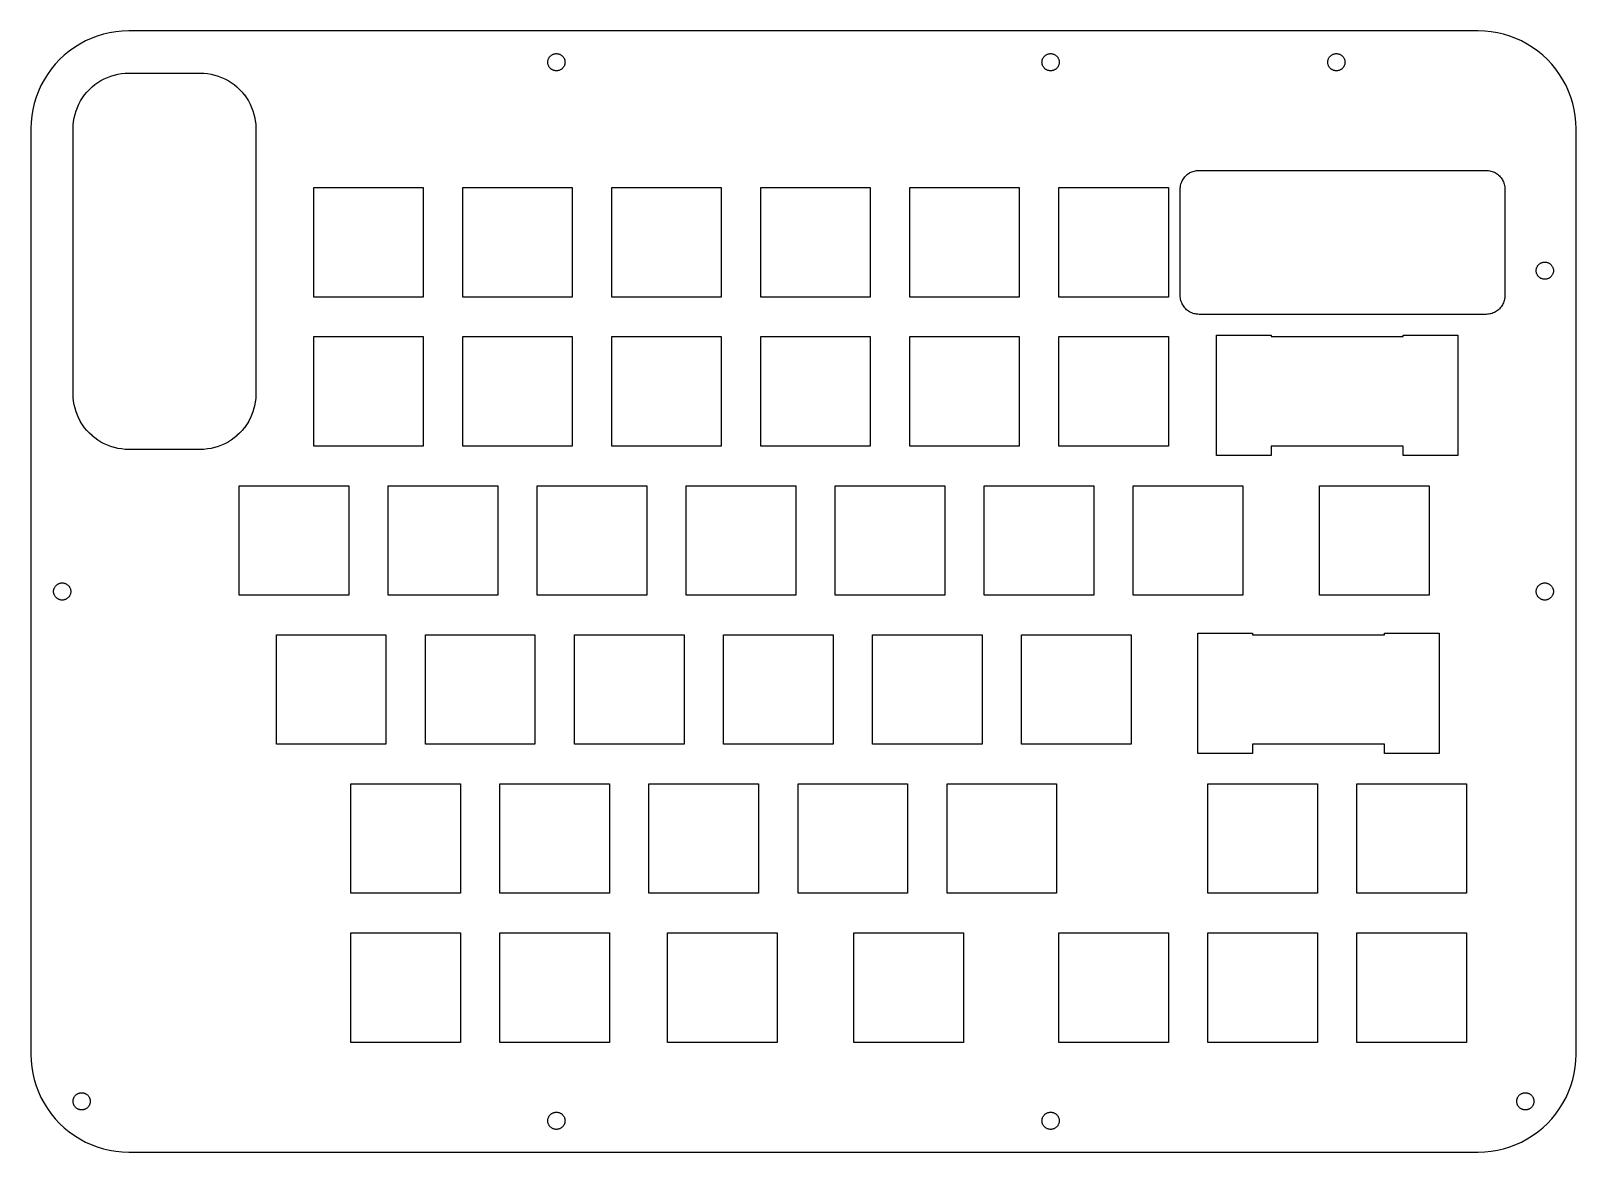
# Model space of a CAD drawing. Header units: millimetres. Extents: x -12 to 186, y -126 to 18.
import ezdxf

# ---------------------------------------------------------------- set-up
doc = ezdxf.new("R2010")
doc.units = ezdxf.units.MM

msp = doc.modelspace()

# ---------------------------------------------------------------- linework, layer by layer
at = {"layer": 'CUT'}
for points in [[(174.3425, -125.7732), (175.1566, -125.6931), (175.9636, -125.5598), (176.7602, -125.3741), (177.543, -125.1366), (178.3085, -124.8485), (179.0536, -124.5109), (179.775, -124.1253), (180.4696, -123.6934), (181.1345, -123.2169), (181.7668, -122.698), (182.3638, -122.1388), (182.923, -121.5418), (183.4419, -120.9095), (183.9184, -120.2446), (184.3503, -119.55), (184.7359, -118.8286), (185.0735, -118.0835), (185.3616, -117.318), (185.5991, -116.5352), (185.7848, -115.7386), (185.9181, -114.9316), (185.9982, -114.1175), (186.025, -113.3), (186.025, 5), (185.9982, 5.8175), (185.9181, 6.6316), (185.7848, 7.4386), (185.5991, 8.2352), (185.3616, 9.018), (185.0735, 9.7835), (184.7359, 10.5286), (184.3503, 11.25), (183.9184, 11.9446), (183.4419, 12.6095), (182.923, 13.2418), (182.3638, 13.8388), (181.7668, 14.398), (181.1345, 14.9169), (180.4696, 15.3934), (179.775, 15.8253), (179.0536, 16.2109), (178.3085, 16.5485), (177.543, 16.8366), (176.7602, 17.0741), (175.9636, 17.2598), (175.1566, 17.3931), (174.3425, 17.4732), (173.525, 17.5), (1, 17.5), (0.1825, 17.4732), (-0.6316, 17.3931), (-1.4386, 17.2598), (-2.2352, 17.0741), (-3.018, 16.8366), (-3.7835, 16.5485), (-4.5286, 16.2109), (-5.25, 15.8253), (-5.9446, 15.3934), (-6.6095, 14.9169), (-7.2418, 14.398), (-7.8388, 13.8388), (-8.398, 13.2418), (-8.9169, 12.6095), (-9.3934, 11.9446), (-9.8253, 11.25), (-10.2109, 10.5286), (-10.5485, 9.7835), (-10.8366, 9.018), (-11.0741, 8.2352), (-11.2598, 7.4386), (-11.3931, 6.6316), (-11.4732, 5.8175), (-11.5, 5), (-11.5, -113.3), (-11.4732, -114.1175), (-11.3931, -114.9316), (-11.2598, -115.7386), (-11.0741, -116.5352), (-10.8366, -117.318), (-10.5485, -118.0835), (-10.2109, -118.8286), (-9.8253, -119.55), (-9.3934, -120.2446), (-8.9169, -120.9095), (-8.398, -121.5418), (-7.8388, -122.1388), (-7.2418, -122.698), (-6.6095, -123.2169), (-5.9446, -123.6934), (-5.25, -124.1253), (-4.5286, -124.5109), (-3.7835, -124.8485), (-3.018, -125.1366), (-2.2352, -125.3741), (-1.4386, -125.5598), (-0.6316, -125.6931), (0.1825, -125.7732), (1, -125.8), (173.525, -125.8)], [(55.6031, 12.4024), (55.5314, 12.4094), (55.4604, 12.4211), (55.3903, 12.4375), (55.3214, 12.4584), (55.254, 12.4837), (55.1885, 12.5134), (55.125, 12.5474), (55.0639, 12.5854), (55.0054, 12.6273), (54.9497, 12.673), (54.8972, 12.7222), (54.848, 12.7747), (54.8023, 12.8304), (54.7604, 12.8889), (54.7224, 12.95), (54.6884, 13.0135), (54.6587, 13.079), (54.6334, 13.1464), (54.6125, 13.2153), (54.5961, 13.2854), (54.5844, 13.3564), (54.5774, 13.4281), (54.575, 13.5), (54.5774, 13.5719), (54.5844, 13.6436), (54.5961, 13.7146), (54.6125, 13.7847), (54.6334, 13.8536), (54.6587, 13.921), (54.6884, 13.9865), (54.7224, 14.05), (54.7604, 14.1111), (54.8023, 14.1696), (54.848, 14.2253), (54.8972, 14.2778), (54.9497, 14.327), (55.0054, 14.3727), (55.0639, 14.4146), (55.125, 14.4526), (55.1885, 14.4866), (55.254, 14.5163), (55.3214, 14.5416), (55.3903, 14.5625), (55.4604, 14.5789), (55.5314, 14.5906), (55.6031, 14.5976), (55.675, 14.6), (55.7469, 14.5976), (55.8186, 14.5906), (55.8896, 14.5789), (55.9597, 14.5625), (56.0286, 14.5416), (56.096, 14.5163), (56.1615, 14.4866), (56.225, 14.4526), (56.2861, 14.4146), (56.3446, 14.3727), (56.4003, 14.327), (56.4528, 14.2778), (56.502, 14.2253), (56.5477, 14.1696), (56.5896, 14.1111), (56.6276, 14.05), (56.6616, 13.9865), (56.6913, 13.921), (56.7166, 13.8536), (56.7375, 13.7847), (56.7539, 13.7146), (56.7656, 13.6436), (56.7726, 13.5719), (56.775, 13.5), (56.7726, 13.4281), (56.7656, 13.3564), (56.7539, 13.2854), (56.7375, 13.2153), (56.7166, 13.1464), (56.6913, 13.079), (56.6616, 13.0135), (56.6276, 12.95), (56.5896, 12.8889), (56.5477, 12.8304), (56.502, 12.7747), (56.4528, 12.7222), (56.4003, 12.673), (56.3446, 12.6273), (56.2861, 12.5854), (56.225, 12.5474), (56.1615, 12.5134), (56.096, 12.4837), (56.0286, 12.4584), (55.9597, 12.4375), (55.8896, 12.4211), (55.8186, 12.4094), (55.7469, 12.4024), (55.675, 12.4)], [(118.7781, 12.4024), (118.7064, 12.4094), (118.6354, 12.4211), (118.5653, 12.4375), (118.4964, 12.4584), (118.429, 12.4837), (118.3635, 12.5134), (118.3, 12.5474), (118.2389, 12.5854), (118.1804, 12.6273), (118.1247, 12.673), (118.0722, 12.7222), (118.023, 12.7747), (117.9773, 12.8304), (117.9354, 12.8889), (117.8974, 12.95), (117.8634, 13.0135), (117.8337, 13.079), (117.8084, 13.1464), (117.7875, 13.2153), (117.7711, 13.2854), (117.7594, 13.3564), (117.7524, 13.4281), (117.75, 13.5), (117.7524, 13.5719), (117.7594, 13.6436), (117.7711, 13.7146), (117.7875, 13.7847), (117.8084, 13.8536), (117.8337, 13.921), (117.8634, 13.9865), (117.8974, 14.05), (117.9354, 14.1111), (117.9773, 14.1696), (118.023, 14.2253), (118.0722, 14.2778), (118.1247, 14.327), (118.1804, 14.3727), (118.2389, 14.4146), (118.3, 14.4526), (118.3635, 14.4866), (118.429, 14.5163), (118.4964, 14.5416), (118.5653, 14.5625), (118.6354, 14.5789), (118.7064, 14.5906), (118.7781, 14.5976), (118.85, 14.6), (118.9219, 14.5976), (118.9936, 14.5906), (119.0646, 14.5789), (119.1347, 14.5625), (119.2036, 14.5416), (119.271, 14.5163), (119.3365, 14.4866), (119.4, 14.4526), (119.4611, 14.4146), (119.5196, 14.3727), (119.5753, 14.327), (119.6278, 14.2778), (119.677, 14.2253), (119.7227, 14.1696), (119.7646, 14.1111), (119.8026, 14.05), (119.8366, 13.9865), (119.8663, 13.921), (119.8916, 13.8536), (119.9125, 13.7847), (119.9289, 13.7146), (119.9406, 13.6436), (119.9476, 13.5719), (119.95, 13.5), (119.9476, 13.4281), (119.9406, 13.3564), (119.9289, 13.2854), (119.9125, 13.2153), (119.8916, 13.1464), (119.8663, 13.079), (119.8366, 13.0135), (119.8026, 12.95), (119.7646, 12.8889), (119.7227, 12.8304), (119.677, 12.7747), (119.6278, 12.7222), (119.5753, 12.673), (119.5196, 12.6273), (119.4611, 12.5854), (119.4, 12.5474), (119.3365, 12.5134), (119.271, 12.4837), (119.2036, 12.4584), (119.1347, 12.4375), (119.0646, 12.4211), (118.9936, 12.4094), (118.9219, 12.4024), (118.85, 12.4)], [(155.3093, 12.4024), (155.2376, 12.4094), (155.1666, 12.4211), (155.0965, 12.4375), (155.0276, 12.4584), (154.9602, 12.4837), (154.8947, 12.5134), (154.8312, 12.5474), (154.7701, 12.5854), (154.7116, 12.6273), (154.6559, 12.673), (154.6034, 12.7222), (154.5542, 12.7747), (154.5085, 12.8304), (154.4666, 12.8889), (154.4286, 12.95), (154.3946, 13.0135), (154.3649, 13.079), (154.3396, 13.1464), (154.3187, 13.2153), (154.3023, 13.2854), (154.2906, 13.3564), (154.2836, 13.4281), (154.2812, 13.5), (154.2836, 13.5719), (154.2906, 13.6436), (154.3023, 13.7146), (154.3187, 13.7847), (154.3396, 13.8536), (154.3649, 13.921), (154.3946, 13.9865), (154.4286, 14.05), (154.4666, 14.1111), (154.5085, 14.1696), (154.5542, 14.2253), (154.6034, 14.2778), (154.6559, 14.327), (154.7116, 14.3727), (154.7701, 14.4146), (154.8312, 14.4526), (154.8947, 14.4866), (154.9602, 14.5163), (155.0276, 14.5416), (155.0965, 14.5625), (155.1666, 14.5789), (155.2376, 14.5906), (155.3093, 14.5976), (155.3812, 14.6), (155.4531, 14.5976), (155.5248, 14.5906), (155.5958, 14.5789), (155.6659, 14.5625), (155.7348, 14.5416), (155.8021, 14.5163), (155.8677, 14.4866), (155.9312, 14.4526), (155.9923, 14.4146), (156.0508, 14.3727), (156.1065, 14.327), (156.159, 14.2778), (156.2082, 14.2253), (156.2539, 14.1696), (156.2958, 14.1111), (156.3338, 14.05), (156.3678, 13.9865), (156.3975, 13.921), (156.4228, 13.8536), (156.4437, 13.7847), (156.4601, 13.7146), (156.4718, 13.6436), (156.4788, 13.5719), (156.4812, 13.5), (156.4788, 13.4281), (156.4718, 13.3564), (156.4601, 13.2854), (156.4437, 13.2153), (156.4228, 13.1464), (156.3975, 13.079), (156.3678, 13.0135), (156.3338, 12.95), (156.2958, 12.8889), (156.2539, 12.8304), (156.2082, 12.7747), (156.159, 12.7222), (156.1065, 12.673), (156.0508, 12.6273), (155.9923, 12.5854), (155.9312, 12.5474), (155.8677, 12.5134), (155.8021, 12.4837), (155.7348, 12.4584), (155.6659, 12.4375), (155.5958, 12.4211), (155.5248, 12.4094), (155.4531, 12.4024), (155.3812, 12.4)], [(0.9967, -35.9949), (0.5389, -35.98), (0.5324, -35.9795), (0.0765, -35.9346), (0.07, -35.9338), (-0.3819, -35.8592), (-0.3883, -35.8579), (-0.8344, -35.7539), (-0.8408, -35.7522), (-1.2791, -35.6192), (-1.2853, -35.6171), (-1.714, -35.4557), (-1.714, -35.4557), (-1.7201, -35.4532), (-2.1373, -35.2642), (-2.1432, -35.2613), (-2.5471, -35.0454), (-2.5471, -35.0454), (-2.5528, -35.0421), (-2.9418, -34.8002), (-2.9472, -34.7966), (-3.3196, -34.5298), (-3.3248, -34.5258), (-3.6789, -34.2352), (-3.6838, -34.2309), (-4.0181, -33.9177), (-4.0227, -33.9131), (-4.3359, -33.5788), (-4.3402, -33.5739), (-4.6308, -33.2198), (-4.6348, -33.2146), (-4.9016, -32.8422), (-4.9052, -32.8368), (-5.1471, -32.4478), (-5.1471, -32.4478), (-5.1504, -32.4421), (-5.3663, -32.0382), (-5.3692, -32.0323), (-5.5582, -31.6151), (-5.5607, -31.609), (-5.7221, -31.1803), (-5.7242, -31.1741), (-5.8572, -30.7358), (-5.8589, -30.7294), (-5.9629, -30.2833), (-5.9642, -30.2769), (-6.0388, -29.825), (-6.0396, -29.8185), (-6.0845, -29.3626), (-6.085, -29.3561), (-6.0999, -28.8983), (-6.1, -28.895), (-6.1, 5), (-6.0999, 5.0033), (-6.085, 5.4611), (-6.0845, 5.4676), (-6.0396, 5.9235), (-6.0396, 5.9235), (-6.0388, 5.93), (-5.9642, 6.3819), (-5.9629, 6.3883), (-5.8589, 6.8344), (-5.8589, 6.8344), (-5.8572, 6.8408), (-5.7242, 7.2791), (-5.7221, 7.2853), (-5.5607, 7.714), (-5.5607, 7.714), (-5.5582, 7.7201), (-5.3692, 8.1373), (-5.3663, 8.1432), (-5.1504, 8.5471), (-5.1471, 8.5528), (-4.9052, 8.9418), (-4.9016, 8.9472), (-4.6348, 9.3196), (-4.6308, 9.3248), (-4.3402, 9.6789), (-4.3359, 9.6838), (-4.0227, 10.0181), (-4.0181, 10.0227), (-3.6838, 10.3359), (-3.6789, 10.3402), (-3.3248, 10.6308), (-3.3196, 10.6348), (-2.9472, 10.9016), (-2.9418, 10.9052), (-2.5528, 11.1471), (-2.5528, 11.1471), (-2.5471, 11.1504), (-2.1432, 11.3663), (-2.1373, 11.3692), (-1.7201, 11.5582), (-1.714, 11.5607), (-1.2853, 11.7221), (-1.2791, 11.7242), (-0.8408, 11.8572), (-0.8344, 11.8589), (-0.3883, 11.9629), (-0.3819, 11.9642), (0.07, 12.0388), (0.0765, 12.0396), (0.5324, 12.0845), (0.5389, 12.085), (0.9967, 12.0999), (1, 12.1), (10.15, 12.1), (10.1533, 12.0999), (10.6111, 12.085), (10.6176, 12.0845), (11.0735, 12.0396), (11.08, 12.0388), (11.5319, 11.9642), (11.5383, 11.9629), (11.9844, 11.8589), (11.9844, 11.8589), (11.9908, 11.8572), (12.4291, 11.7242), (12.4353, 11.7221), (12.864, 11.5607), (12.864, 11.5607), (12.8701, 11.5582), (13.2873, 11.3692), (13.2932, 11.3663), (13.6971, 11.1504), (13.7028, 11.1471), (14.0918, 10.9052), (14.0972, 10.9016), (14.4696, 10.6348), (14.4748, 10.6308), (14.8289, 10.3402), (14.8338, 10.3359), (15.1681, 10.0227), (15.1727, 10.0181), (15.4859, 9.6838), (15.4902, 9.6789), (15.7808, 9.3248), (15.7848, 9.3196), (16.0516, 8.9472), (16.0552, 8.9418), (16.2971, 8.5528), (16.2971, 8.5528), (16.3004, 8.5471), (16.5163, 8.1432), (16.5192, 8.1373), (16.7082, 7.7201), (16.7107, 7.714), (16.8721, 7.2853), (16.8742, 7.2791), (17.0072, 6.8408), (17.0089, 6.8344), (17.1129, 6.3883), (17.1142, 6.3819), (17.1888, 5.93), (17.1896, 5.9235), (17.2345, 5.4676), (17.235, 5.4611), (17.2499, 5.0033), (17.25, 5), (17.25, -28.895), (17.2499, -28.8983), (17.235, -29.3561), (17.2345, -29.3626), (17.1896, -29.8185), (17.1888, -29.825), (17.1142, -30.2769), (17.1129, -30.2833), (17.0089, -30.7294), (17.0072, -30.7358), (16.8742, -31.1741), (16.8721, -31.1803), (16.7107, -31.609), (16.7082, -31.6151), (16.5192, -32.0323), (16.5163, -32.0382), (16.3004, -32.4421), (16.2971, -32.4478), (16.0552, -32.8368), (16.0516, -32.8422), (15.7848, -33.2146), (15.7808, -33.2198), (15.4902, -33.5739), (15.4859, -33.5788), (15.1727, -33.9131), (15.1681, -33.9177), (14.8338, -34.2309), (14.8289, -34.2352), (14.4748, -34.5258), (14.4696, -34.5298), (14.0972, -34.7966), (14.0918, -34.8002), (13.7028, -35.0421), (13.7028, -35.0421), (13.6971, -35.0454), (13.2932, -35.2613), (13.2873, -35.2642), (12.8701, -35.4532), (12.864, -35.4557), (12.4353, -35.6171), (12.4291, -35.6192), (11.9908, -35.7522), (11.9844, -35.7539), (11.5383, -35.8579), (11.5383, -35.8579), (11.5319, -35.8592), (11.08, -35.9338), (11.0735, -35.9346), (10.6176, -35.9795), (10.6111, -35.98), (10.1533, -35.9949), (10.15, -35.995), (1, -35.995)], [(137.668, -18.7199), (137.5117, -18.7045), (137.3568, -18.6789), (137.2038, -18.6432), (137.0535, -18.5976), (136.9066, -18.5423), (136.7635, -18.4775), (136.625, -18.4035), (136.4916, -18.3205), (136.364, -18.229), (136.2426, -18.1294), (136.1279, -18.0221), (136.0206, -17.9074), (135.921, -17.786), (135.8295, -17.6584), (135.7465, -17.525), (135.6725, -17.3865), (135.6077, -17.2434), (135.5524, -17.0965), (135.5068, -16.9462), (135.4711, -16.7932), (135.4455, -16.6383), (135.4301, -16.482), (135.425, -16.325), (135.425, -2.725), (135.4301, -2.568), (135.4455, -2.4117), (135.4711, -2.2568), (135.5068, -2.1038), (135.5524, -1.9535), (135.6077, -1.8066), (135.6725, -1.6635), (135.7465, -1.525), (135.8295, -1.3916), (135.921, -1.264), (136.0206, -1.1426), (136.1279, -1.0279), (136.2426, -0.9206), (136.364, -0.821), (136.4916, -0.7295), (136.625, -0.6465), (136.7635, -0.5725), (136.9066, -0.5077), (137.0535, -0.4524), (137.2038, -0.4068), (137.3568, -0.3711), (137.5117, -0.3455), (137.668, -0.3301), (137.825, -0.325), (174.525, -0.325), (174.682, -0.3301), (174.8383, -0.3455), (174.9932, -0.3711), (175.1462, -0.4068), (175.2965, -0.4524), (175.4434, -0.5077), (175.5865, -0.5725), (175.725, -0.6465), (175.8584, -0.7295), (175.986, -0.821), (176.1074, -0.9206), (176.2221, -1.0279), (176.3294, -1.1426), (176.429, -1.264), (176.5205, -1.3916), (176.6035, -1.525), (176.6775, -1.6635), (176.7423, -1.8066), (176.7976, -1.9535), (176.8432, -2.1038), (176.8789, -2.2568), (176.9045, -2.4117), (176.9199, -2.568), (176.925, -2.725), (176.925, -16.325), (176.9199, -16.482), (176.9045, -16.6383), (176.8789, -16.7932), (176.8432, -16.9462), (176.7976, -17.0965), (176.7423, -17.2434), (176.6775, -17.3865), (176.6035, -17.525), (176.5205, -17.6584), (176.429, -17.786), (176.3294, -17.9074), (176.2221, -18.0221), (176.1074, -18.1294), (175.986, -18.229), (175.8584, -18.3205), (175.725, -18.4035), (175.5865, -18.4775), (175.4434, -18.5423), (175.2965, -18.5976), (175.1462, -18.6432), (174.9932, -18.6789), (174.8383, -18.7045), (174.682, -18.7199), (174.525, -18.725), (137.825, -18.725)], [(24.95, -16.525), (24.65, -16.525), (24.65, -2.525), (24.95, -2.525), (38.65, -2.525), (38.65, -16.525), (38.35, -16.525)], [(44, -16.525), (43.7, -16.525), (43.7, -2.525), (44, -2.525), (57.7, -2.525), (57.7, -16.525), (57.4, -16.525)], [(63.05, -16.525), (62.75, -16.525), (62.75, -2.525), (63.05, -2.525), (76.75, -2.525), (76.75, -16.525), (76.45, -16.525)], [(82.1, -16.525), (81.8, -16.525), (81.8, -2.525), (82.1, -2.525), (95.8, -2.525), (95.8, -16.525), (95.5, -16.525)], [(101.15, -16.525), (100.85, -16.525), (100.85, -2.525), (101.15, -2.525), (114.85, -2.525), (114.85, -16.525), (114.55, -16.525)], [(120.2, -16.525), (119.9, -16.525), (119.9, -2.525), (120.2, -2.525), (133.9, -2.525), (133.9, -16.525), (133.6, -16.525)], [(181.9531, -14.2414), (181.8814, -14.2344), (181.8104, -14.2227), (181.7403, -14.2063), (181.6714, -14.1854), (181.604, -14.1601), (181.5385, -14.1304), (181.475, -14.0964), (181.4139, -14.0584), (181.3554, -14.0165), (181.2997, -13.9708), (181.2472, -13.9216), (181.198, -13.8691), (181.1523, -13.8134), (181.1104, -13.7549), (181.0724, -13.6938), (181.0384, -13.6303), (181.0087, -13.5648), (180.9834, -13.4974), (180.9625, -13.4285), (180.9461, -13.3584), (180.9344, -13.2874), (180.9274, -13.2157), (180.925, -13.1438), (180.9274, -13.0719), (180.9344, -13.0002), (180.9461, -12.9292), (180.9625, -12.8591), (180.9834, -12.7902), (181.0087, -12.7229), (181.0384, -12.6573), (181.0724, -12.5938), (181.1104, -12.5327), (181.1523, -12.4742), (181.198, -12.4185), (181.2472, -12.366), (181.2997, -12.3168), (181.3554, -12.2711), (181.4139, -12.2292), (181.475, -12.1912), (181.5385, -12.1572), (181.604, -12.1275), (181.6714, -12.1022), (181.7403, -12.0813), (181.8104, -12.0649), (181.8814, -12.0532), (181.9531, -12.0462), (182.025, -12.0438), (182.0969, -12.0462), (182.1686, -12.0532), (182.2396, -12.0649), (182.3097, -12.0813), (182.3786, -12.1022), (182.446, -12.1275), (182.5115, -12.1572), (182.575, -12.1912), (182.6361, -12.2292), (182.6946, -12.2711), (182.7503, -12.3168), (182.8028, -12.366), (182.852, -12.4185), (182.8977, -12.4742), (182.9396, -12.5327), (182.9776, -12.5938), (183.0116, -12.6573), (183.0413, -12.7229), (183.0666, -12.7902), (183.0875, -12.8591), (183.1039, -12.9292), (183.1156, -13.0002), (183.1226, -13.0719), (183.125, -13.1438), (183.1226, -13.2157), (183.1156, -13.2874), (183.1039, -13.3584), (183.0875, -13.4285), (183.0666, -13.4974), (183.0413, -13.5648), (183.0116, -13.6303), (182.9776, -13.6938), (182.9396, -13.7549), (182.8977, -13.8134), (182.852, -13.8691), (182.8028, -13.9216), (182.7503, -13.9708), (182.6946, -14.0165), (182.6361, -14.0584), (182.575, -14.0964), (182.5115, -14.1304), (182.446, -14.1601), (182.3786, -14.1854), (182.3097, -14.2063), (182.2396, -14.2227), (182.1686, -14.2344), (182.0969, -14.2414), (182.025, -14.2438)], [(24.95, -35.575), (24.65, -35.575), (24.65, -21.575), (24.95, -21.575), (38.65, -21.575), (38.65, -35.575), (38.35, -35.575)], [(44, -35.575), (43.7, -35.575), (43.7, -21.575), (44, -21.575), (57.7, -21.575), (57.7, -35.575), (57.4, -35.575)], [(63.05, -35.575), (62.75, -35.575), (62.75, -21.575), (63.05, -21.575), (76.75, -21.575), (76.75, -35.575), (76.45, -35.575)], [(82.1, -35.575), (81.8, -35.575), (81.8, -21.575), (82.1, -21.575), (95.8, -21.575), (95.8, -35.575), (95.5, -35.575)], [(101.15, -35.575), (100.85, -35.575), (100.85, -21.575), (101.15, -21.575), (114.85, -21.575), (114.85, -35.575), (114.55, -35.575)], [(120.2, -35.575), (119.9, -35.575), (119.9, -21.575), (120.2, -21.575), (133.9, -21.575), (133.9, -35.575), (133.6, -35.575)], [(140.337, -36.775), (140.037, -36.775), (140.037, -21.375), (140.337, -21.375), (147.037, -21.375), (147.037, -21.575), (163.913, -21.575), (163.913, -21.375), (164.213, -21.375), (170.913, -21.375), (170.913, -36.775), (170.613, -36.775), (164.213, -36.775), (163.913, -36.775), (163.913, -35.575), (147.037, -35.575), (147.037, -36.475), (147.037, -36.775), (146.737, -36.775)], [(15.425, -54.625), (15.125, -54.625), (15.125, -40.625), (15.425, -40.625), (29.125, -40.625), (29.125, -54.625), (28.825, -54.625)], [(34.475, -54.625), (34.175, -54.625), (34.175, -40.625), (34.475, -40.625), (48.175, -40.625), (48.175, -54.625), (47.875, -54.625)], [(53.525, -54.625), (53.225, -54.625), (53.225, -40.625), (53.525, -40.625), (67.225, -40.625), (67.225, -54.625), (66.925, -54.625)], [(72.575, -54.625), (72.275, -54.625), (72.275, -40.625), (72.575, -40.625), (86.275, -40.625), (86.275, -54.625), (85.975, -54.625)], [(91.625, -54.625), (91.325, -54.625), (91.325, -40.625), (91.625, -40.625), (105.325, -40.625), (105.325, -54.625), (105.025, -54.625)], [(110.675, -54.625), (110.375, -54.625), (110.375, -40.625), (110.675, -40.625), (124.375, -40.625), (124.375, -54.625), (124.075, -54.625)], [(129.725, -54.625), (129.425, -54.625), (129.425, -40.625), (129.725, -40.625), (143.425, -40.625), (143.425, -54.625), (143.125, -54.625)], [(153.538, -54.625), (153.238, -54.625), (153.238, -40.625), (153.538, -40.625), (167.238, -40.625), (167.238, -54.625), (166.938, -54.625)], [(-7.5719, -55.2476), (-7.6436, -55.2406), (-7.7146, -55.2289), (-7.7847, -55.2125), (-7.8536, -55.1916), (-7.921, -55.1663), (-7.9865, -55.1366), (-8.05, -55.1026), (-8.1111, -55.0646), (-8.1696, -55.0227), (-8.2253, -54.977), (-8.2778, -54.9278), (-8.327, -54.8753), (-8.3727, -54.8196), (-8.4146, -54.7611), (-8.4526, -54.7), (-8.4866, -54.6365), (-8.5163, -54.571), (-8.5416, -54.5036), (-8.5625, -54.4347), (-8.5789, -54.3646), (-8.5906, -54.2936), (-8.5976, -54.2219), (-8.6, -54.15), (-8.5976, -54.0781), (-8.5906, -54.0064), (-8.5789, -53.9354), (-8.5625, -53.8653), (-8.5416, -53.7964), (-8.5163, -53.729), (-8.4866, -53.6635), (-8.4526, -53.6), (-8.4146, -53.5389), (-8.3727, -53.4804), (-8.327, -53.4247), (-8.2778, -53.3722), (-8.2253, -53.323), (-8.1696, -53.2773), (-8.1111, -53.2354), (-8.05, -53.1974), (-7.9865, -53.1634), (-7.921, -53.1337), (-7.8536, -53.1084), (-7.7847, -53.0875), (-7.7146, -53.0711), (-7.6436, -53.0594), (-7.5719, -53.0524), (-7.5, -53.05), (-7.4281, -53.0524), (-7.3564, -53.0594), (-7.2854, -53.0711), (-7.2153, -53.0875), (-7.1464, -53.1084), (-7.079, -53.1337), (-7.0135, -53.1634), (-6.95, -53.1974), (-6.8889, -53.2354), (-6.8304, -53.2773), (-6.7747, -53.323), (-6.7222, -53.3722), (-6.673, -53.4247), (-6.6273, -53.4804), (-6.5854, -53.5389), (-6.5474, -53.6), (-6.5134, -53.6635), (-6.4837, -53.729), (-6.4584, -53.7964), (-6.4375, -53.8653), (-6.4211, -53.9354), (-6.4094, -54.0064), (-6.4024, -54.0781), (-6.4, -54.15), (-6.4024, -54.2219), (-6.4094, -54.2936), (-6.4211, -54.3646), (-6.4375, -54.4347), (-6.4584, -54.5036), (-6.4837, -54.571), (-6.5134, -54.6365), (-6.5474, -54.7), (-6.5854, -54.7611), (-6.6273, -54.8196), (-6.673, -54.8753), (-6.7222, -54.9278), (-6.7747, -54.977), (-6.8304, -55.0227), (-6.8889, -55.0646), (-6.95, -55.1026), (-7.0135, -55.1366), (-7.079, -55.1663), (-7.1464, -55.1916), (-7.2153, -55.2125), (-7.2854, -55.2289), (-7.3564, -55.2406), (-7.4281, -55.2476), (-7.5, -55.25)], [(181.9531, -55.2476), (181.8814, -55.2406), (181.8104, -55.2289), (181.7403, -55.2125), (181.6714, -55.1916), (181.604, -55.1663), (181.5385, -55.1366), (181.475, -55.1026), (181.4139, -55.0646), (181.3554, -55.0227), (181.2997, -54.977), (181.2472, -54.9278), (181.198, -54.8753), (181.1523, -54.8196), (181.1104, -54.7611), (181.0724, -54.7), (181.0384, -54.6365), (181.0087, -54.571), (180.9834, -54.5036), (180.9625, -54.4347), (180.9461, -54.3646), (180.9344, -54.2936), (180.9274, -54.2219), (180.925, -54.15), (180.9274, -54.0781), (180.9344, -54.0064), (180.9461, -53.9354), (180.9625, -53.8653), (180.9834, -53.7964), (181.0087, -53.729), (181.0384, -53.6635), (181.0724, -53.6), (181.1104, -53.5389), (181.1523, -53.4804), (181.198, -53.4247), (181.2472, -53.3722), (181.2997, -53.323), (181.3554, -53.2773), (181.4139, -53.2354), (181.475, -53.1974), (181.5385, -53.1634), (181.604, -53.1337), (181.6714, -53.1084), (181.7403, -53.0875), (181.8104, -53.0711), (181.8814, -53.0594), (181.9531, -53.0524), (182.025, -53.05), (182.0969, -53.0524), (182.1686, -53.0594), (182.2396, -53.0711), (182.3097, -53.0875), (182.3786, -53.1084), (182.446, -53.1337), (182.5115, -53.1634), (182.575, -53.1974), (182.6361, -53.2354), (182.6946, -53.2773), (182.7503, -53.323), (182.8028, -53.3722), (182.852, -53.4247), (182.8977, -53.4804), (182.9396, -53.5389), (182.9776, -53.6), (183.0116, -53.6635), (183.0413, -53.729), (183.0666, -53.7964), (183.0875, -53.8653), (183.1039, -53.9354), (183.1156, -54.0064), (183.1226, -54.0781), (183.125, -54.15), (183.1226, -54.2219), (183.1156, -54.2936), (183.1039, -54.3646), (183.0875, -54.4347), (183.0666, -54.5036), (183.0413, -54.571), (183.0116, -54.6365), (182.9776, -54.7), (182.9396, -54.7611), (182.8977, -54.8196), (182.852, -54.8753), (182.8028, -54.9278), (182.7503, -54.977), (182.6946, -55.0227), (182.6361, -55.0646), (182.575, -55.1026), (182.5115, -55.1366), (182.446, -55.1663), (182.3786, -55.1916), (182.3097, -55.2125), (182.2396, -55.2289), (182.1686, -55.2406), (182.0969, -55.2476), (182.025, -55.25)], [(20.188, -73.675), (19.888, -73.675), (19.888, -59.675), (20.188, -59.675), (33.888, -59.675), (33.888, -73.675), (33.588, -73.675)], [(39.238, -73.675), (38.938, -73.675), (38.938, -59.675), (39.238, -59.675), (52.938, -59.675), (52.938, -73.675), (52.638, -73.675)], [(58.288, -73.675), (57.988, -73.675), (57.988, -59.675), (58.288, -59.675), (71.988, -59.675), (71.988, -73.675), (71.688, -73.675)], [(77.338, -73.675), (77.038, -73.675), (77.038, -59.675), (77.338, -59.675), (91.038, -59.675), (91.038, -73.675), (90.738, -73.675)], [(96.388, -73.675), (96.088, -73.675), (96.088, -59.675), (96.388, -59.675), (110.088, -59.675), (110.088, -73.675), (109.788, -73.675)], [(115.437, -73.675), (115.137, -73.675), (115.137, -59.675), (115.437, -59.675), (129.137, -59.675), (129.137, -73.675), (128.837, -73.675)], [(137.956, -74.875), (137.656, -74.875), (137.656, -59.475), (137.956, -59.475), (144.656, -59.475), (144.656, -59.675), (161.532, -59.675), (161.532, -59.475), (161.832, -59.475), (168.532, -59.475), (168.532, -74.875), (168.232, -74.875), (161.832, -74.875), (161.532, -74.875), (161.532, -73.675), (144.656, -73.675), (144.656, -74.575), (144.656, -74.875), (144.356, -74.875)], [(29.713, -92.725), (29.413, -92.725), (29.413, -78.725), (29.713, -78.725), (43.413, -78.725), (43.413, -92.725), (43.113, -92.725)], [(48.763, -92.725), (48.463, -92.725), (48.463, -78.725), (48.763, -78.725), (62.463, -78.725), (62.463, -92.725), (62.163, -92.725)], [(67.812, -92.725), (67.512, -92.725), (67.512, -78.725), (67.812, -78.725), (81.512, -78.725), (81.512, -92.725), (81.212, -92.725)], [(86.862, -92.725), (86.562, -92.725), (86.562, -78.725), (86.862, -78.725), (100.562, -78.725), (100.562, -92.725), (100.262, -92.725)], [(105.913, -92.725), (105.613, -92.725), (105.613, -78.725), (105.913, -78.725), (119.613, -78.725), (119.613, -92.725), (119.313, -92.725)], [(139.25, -92.725), (138.95, -92.725), (138.95, -78.725), (139.25, -78.725), (152.95, -78.725), (152.95, -92.725), (152.65, -92.725)], [(158.3, -92.725), (158, -92.725), (158, -78.725), (158.3, -78.725), (172, -78.725), (172, -92.725), (171.7, -92.725)], [(29.713, -111.775), (29.413, -111.775), (29.413, -97.775), (29.713, -97.775), (43.413, -97.775), (43.413, -111.775), (43.113, -111.775)], [(48.763, -111.775), (48.463, -111.775), (48.463, -97.775), (48.763, -97.775), (62.463, -97.775), (62.463, -111.775), (62.163, -111.775)], [(70.194, -111.775), (69.894, -111.775), (69.894, -97.775), (70.194, -97.775), (83.894, -97.775), (83.894, -111.775), (83.594, -111.775)], [(94.006, -111.775), (93.706, -111.775), (93.706, -97.775), (94.006, -97.775), (107.706, -97.775), (107.706, -111.775), (107.406, -111.775)], [(120.2, -111.775), (119.9, -111.775), (119.9, -97.775), (120.2, -97.775), (133.9, -97.775), (133.9, -111.775), (133.6, -111.775)], [(139.25, -111.775), (138.95, -111.775), (138.95, -97.775), (139.25, -97.775), (152.95, -97.775), (152.95, -111.775), (152.65, -111.775)], [(158.3, -111.775), (158, -111.775), (158, -97.775), (158.3, -97.775), (172, -97.775), (172, -111.775), (171.7, -111.775)], [(-5.0824, -120.4081), (-5.154, -120.401), (-5.225, -120.3893), (-5.2951, -120.3729), (-5.364, -120.352), (-5.4314, -120.3267), (-5.4969, -120.297), (-5.5604, -120.263), (-5.6215, -120.225), (-5.68, -120.1831), (-5.7357, -120.1374), (-5.7882, -120.0882), (-5.8374, -120.0357), (-5.8831, -119.98), (-5.925, -119.9215), (-5.963, -119.8604), (-5.997, -119.7969), (-6.0267, -119.7314), (-6.052, -119.664), (-6.0729, -119.5951), (-6.0893, -119.525), (-6.101, -119.454), (-6.1081, -119.3824), (-6.1104, -119.3104), (-6.1081, -119.2385), (-6.101, -119.1668), (-6.0893, -119.0958), (-6.0729, -119.0257), (-6.052, -118.9568), (-6.0267, -118.8895), (-5.997, -118.8239), (-5.963, -118.7604), (-5.925, -118.6993), (-5.8831, -118.6408), (-5.8374, -118.5851), (-5.7882, -118.5326), (-5.7357, -118.4834), (-5.68, -118.4377), (-5.6215, -118.3958), (-5.5604, -118.3578), (-5.4969, -118.3238), (-5.4314, -118.2941), (-5.364, -118.2688), (-5.2951, -118.2479), (-5.225, -118.2315), (-5.154, -118.2198), (-5.0824, -118.2128), (-5.0104, -118.2104), (-4.9385, -118.2128), (-4.8668, -118.2198), (-4.7958, -118.2315), (-4.7257, -118.2479), (-4.6568, -118.2688), (-4.5895, -118.2941), (-4.5239, -118.3238), (-4.4604, -118.3578), (-4.3993, -118.3958), (-4.3408, -118.4377), (-4.2851, -118.4834), (-4.2326, -118.5326), (-4.1834, -118.5851), (-4.1377, -118.6408), (-4.0958, -118.6993), (-4.0578, -118.7604), (-4.0238, -118.8239), (-3.9941, -118.8895), (-3.9688, -118.9568), (-3.9479, -119.0257), (-3.9315, -119.0958), (-3.9198, -119.1668), (-3.9128, -119.2385), (-3.9104, -119.3104), (-3.9128, -119.3824), (-3.9198, -119.454), (-3.9315, -119.525), (-3.9479, -119.5951), (-3.9688, -119.664), (-3.9941, -119.7314), (-4.0238, -119.7969), (-4.0578, -119.8604), (-4.0958, -119.9215), (-4.1377, -119.98), (-4.1834, -120.0357), (-4.2326, -120.0882), (-4.2851, -120.1374), (-4.3408, -120.1831), (-4.3993, -120.225), (-4.4604, -120.263), (-4.5239, -120.297), (-4.5895, -120.3267), (-4.6568, -120.352), (-4.7257, -120.3729), (-4.7958, -120.3893), (-4.8668, -120.401), (-4.9385, -120.4081), (-5.0104, -120.4104)], [(179.4635, -120.4081), (179.3918, -120.401), (179.3208, -120.3893), (179.2507, -120.3729), (179.1818, -120.352), (179.1145, -120.3267), (179.0489, -120.297), (178.9854, -120.263), (178.9243, -120.225), (178.8658, -120.1831), (178.8101, -120.1374), (178.7576, -120.0882), (178.7084, -120.0357), (178.6627, -119.98), (178.6208, -119.9215), (178.5828, -119.8604), (178.5488, -119.7969), (178.5191, -119.7314), (178.4938, -119.664), (178.4729, -119.5951), (178.4565, -119.525), (178.4448, -119.454), (178.4378, -119.3824), (178.4354, -119.3104), (178.4378, -119.2385), (178.4448, -119.1668), (178.4565, -119.0958), (178.4729, -119.0257), (178.4938, -118.9568), (178.5191, -118.8895), (178.5488, -118.8239), (178.5828, -118.7604), (178.6208, -118.6993), (178.6627, -118.6408), (178.7084, -118.5851), (178.7576, -118.5326), (178.8101, -118.4834), (178.8658, -118.4377), (178.9243, -118.3958), (178.9854, -118.3578), (179.0489, -118.3238), (179.1145, -118.2941), (179.1818, -118.2688), (179.2507, -118.2479), (179.3208, -118.2315), (179.3918, -118.2198), (179.4635, -118.2128), (179.5354, -118.2104), (179.6074, -118.2128), (179.679, -118.2198), (179.75, -118.2315), (179.8201, -118.2479), (179.889, -118.2688), (179.9564, -118.2941), (180.0219, -118.3238), (180.0854, -118.3578), (180.1465, -118.3958), (180.205, -118.4377), (180.2607, -118.4834), (180.3132, -118.5326), (180.3624, -118.5851), (180.4081, -118.6408), (180.45, -118.6993), (180.488, -118.7604), (180.522, -118.8239), (180.5517, -118.8895), (180.577, -118.9568), (180.5979, -119.0257), (180.6143, -119.0958), (180.626, -119.1668), (180.6331, -119.2385), (180.6354, -119.3104), (180.6331, -119.3824), (180.626, -119.454), (180.6143, -119.525), (180.5979, -119.5951), (180.577, -119.664), (180.5517, -119.7314), (180.522, -119.7969), (180.488, -119.8604), (180.45, -119.9215), (180.4081, -119.98), (180.3624, -120.0357), (180.3132, -120.0882), (180.2607, -120.1374), (180.205, -120.1831), (180.1465, -120.225), (180.0854, -120.263), (180.0219, -120.297), (179.9564, -120.3267), (179.889, -120.352), (179.8201, -120.3729), (179.75, -120.3893), (179.679, -120.401), (179.6074, -120.4081), (179.5354, -120.4104)], [(55.6031, -122.8976), (55.5314, -122.8906), (55.4604, -122.8789), (55.3903, -122.8625), (55.3214, -122.8416), (55.254, -122.8163), (55.1885, -122.7866), (55.125, -122.7526), (55.0639, -122.7146), (55.0054, -122.6727), (54.9497, -122.627), (54.8972, -122.5778), (54.848, -122.5253), (54.8023, -122.4696), (54.7604, -122.4111), (54.7224, -122.35), (54.6884, -122.2865), (54.6587, -122.221), (54.6334, -122.1536), (54.6125, -122.0847), (54.5961, -122.0146), (54.5844, -121.9436), (54.5774, -121.8719), (54.575, -121.8), (54.5774, -121.7281), (54.5844, -121.6564), (54.5961, -121.5854), (54.6125, -121.5153), (54.6334, -121.4464), (54.6587, -121.379), (54.6884, -121.3135), (54.7224, -121.25), (54.7604, -121.1889), (54.8023, -121.1304), (54.848, -121.0747), (54.8972, -121.0222), (54.9497, -120.973), (55.0054, -120.9273), (55.0639, -120.8854), (55.125, -120.8474), (55.1885, -120.8134), (55.254, -120.7837), (55.3214, -120.7584), (55.3903, -120.7375), (55.4604, -120.7211), (55.5314, -120.7094), (55.6031, -120.7024), (55.675, -120.7), (55.7469, -120.7024), (55.8186, -120.7094), (55.8896, -120.7211), (55.9597, -120.7375), (56.0286, -120.7584), (56.096, -120.7837), (56.1615, -120.8134), (56.225, -120.8474), (56.2861, -120.8854), (56.3446, -120.9273), (56.4003, -120.973), (56.4528, -121.0222), (56.502, -121.0747), (56.5477, -121.1304), (56.5896, -121.1889), (56.6276, -121.25), (56.6616, -121.3135), (56.6913, -121.379), (56.7166, -121.4464), (56.7375, -121.5153), (56.7539, -121.5854), (56.7656, -121.6564), (56.7726, -121.7281), (56.775, -121.8), (56.7726, -121.8719), (56.7656, -121.9436), (56.7539, -122.0146), (56.7375, -122.0847), (56.7166, -122.1536), (56.6913, -122.221), (56.6616, -122.2865), (56.6276, -122.35), (56.5896, -122.4111), (56.5477, -122.4696), (56.502, -122.5253), (56.4528, -122.5778), (56.4003, -122.627), (56.3446, -122.6727), (56.2861, -122.7146), (56.225, -122.7526), (56.1615, -122.7866), (56.096, -122.8163), (56.0286, -122.8416), (55.9597, -122.8625), (55.8896, -122.8789), (55.8186, -122.8906), (55.7469, -122.8976), (55.675, -122.9)], [(118.7781, -122.8976), (118.7064, -122.8906), (118.6354, -122.8789), (118.5653, -122.8625), (118.4964, -122.8416), (118.429, -122.8163), (118.3635, -122.7866), (118.3, -122.7526), (118.2389, -122.7146), (118.1804, -122.6727), (118.1247, -122.627), (118.0722, -122.5778), (118.023, -122.5253), (117.9773, -122.4696), (117.9354, -122.4111), (117.8974, -122.35), (117.8634, -122.2865), (117.8337, -122.221), (117.8084, -122.1536), (117.7875, -122.0847), (117.7711, -122.0146), (117.7594, -121.9436), (117.7524, -121.8719), (117.75, -121.8), (117.7524, -121.7281), (117.7594, -121.6564), (117.7711, -121.5854), (117.7875, -121.5153), (117.8084, -121.4464), (117.8337, -121.379), (117.8634, -121.3135), (117.8974, -121.25), (117.9354, -121.1889), (117.9773, -121.1304), (118.023, -121.0747), (118.0722, -121.0222), (118.1247, -120.973), (118.1804, -120.9273), (118.2389, -120.8854), (118.3, -120.8474), (118.3635, -120.8134), (118.429, -120.7837), (118.4964, -120.7584), (118.5653, -120.7375), (118.6354, -120.7211), (118.7064, -120.7094), (118.7781, -120.7024), (118.85, -120.7), (118.9219, -120.7024), (118.9936, -120.7094), (119.0646, -120.7211), (119.1347, -120.7375), (119.2036, -120.7584), (119.271, -120.7837), (119.3365, -120.8134), (119.4, -120.8474), (119.4611, -120.8854), (119.5196, -120.9273), (119.5753, -120.973), (119.6278, -121.0222), (119.677, -121.0747), (119.7227, -121.1304), (119.7646, -121.1889), (119.8026, -121.25), (119.8366, -121.3135), (119.8663, -121.379), (119.8916, -121.4464), (119.9125, -121.5153), (119.9289, -121.5854), (119.9406, -121.6564), (119.9476, -121.7281), (119.95, -121.8), (119.9476, -121.8719), (119.9406, -121.9436), (119.9289, -122.0146), (119.9125, -122.0847), (119.8916, -122.1536), (119.8663, -122.221), (119.8366, -122.2865), (119.8026, -122.35), (119.7646, -122.4111), (119.7227, -122.4696), (119.677, -122.5253), (119.6278, -122.5778), (119.5753, -122.627), (119.5196, -122.6727), (119.4611, -122.7146), (119.4, -122.7526), (119.3365, -122.7866), (119.271, -122.8163), (119.2036, -122.8416), (119.1347, -122.8625), (119.0646, -122.8789), (118.9936, -122.8906), (118.9219, -122.8976), (118.85, -122.9)]]:
    msp.add_lwpolyline(points, close=True, dxfattribs=at)

doc.saveas('drawing.dxf')
